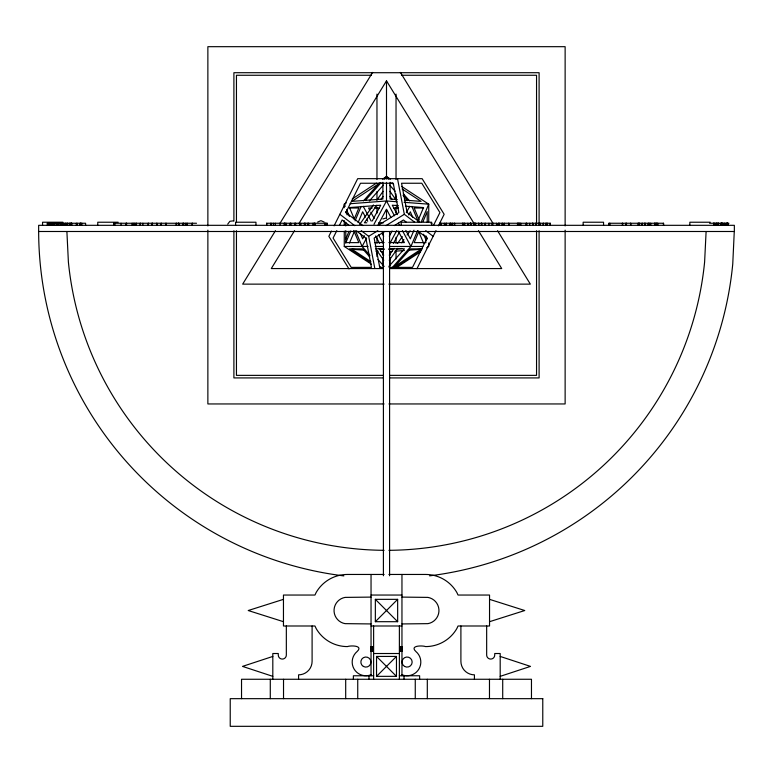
<?xml version="1.0" encoding="UTF-8"?>
<svg xmlns="http://www.w3.org/2000/svg" width="773" height="773" viewBox="0 0 773 773"><rect width="100%" height="100%" fill="white"/><g stroke="black" fill="none" stroke-linecap="round" stroke-linejoin="round"><path stroke-width="1.16" d="M734.273 231.494L732.756 263.96A347.85 347.85 0 0 1 429.595 575.846M706.107 231.494L704.609 262.008A319.645 319.645 0 0 1 388.916 550.318M227.726 224.112L229.89 221.3L233.407 220.836M345.782 239.021L349.048 231.262M354.179 219.078L358.846 208.005L349.348 208.005M345.666 243.118L350.826 230.876M355.049 220.865L361.146 206.401M349.483 243.06L354.478 231.204M358.112 222.576L362.653 211.802L365.474 217.049M413.98 230.209L410.347 238.838L405.835 230.422M417.613 221.58L423.517 207.57L405.506 206.207M392.017 267.864L410.917 246.461L417.488 230.876M421.237 221.977L428.735 204.178L401.583 186.399M418.821 231.552L414.154 242.625L426.029 242.625M423.015 221.58L427.218 211.609L427.218 222.344M331.462 231.079L328.844 236.325L348.981 268.907M334.091 225.842L357.677 178.669L422.135 178.669L444.156 214.305L438.388 225.842M336.815 230.615L333.086 238.074L351.203 267.381L371.446 267.381L365.851 238.074L356.372 230.827M339.482 225.291L342.149 219.967L348.787 225.04M433.518 225.339L439.914 212.556L421.797 183.249L401.554 183.249L407.149 212.556L419.478 221.977M416.947 268.724L436.001 230.615M364.344 235.678L362.653 238.838L360.382 233.446M372.248 220.962L380.712 205.203L349.483 207.57L354.478 219.426M369.958 255.38L362.083 246.461L366.624 237.997M374.006 224.247L386.5 200.97L386.5 182.351M378.103 224.856L386.5 209.222L390.974 217.561M389.302 236.2L392.095 230.982M389.911 243.311L396.723 230.615M406.376 212.633L409.787 206.285M393.418 243.331L399.622 231.765M408.656 214.952L410.347 211.802L412.618 217.184M275.468 230.683L242.664 284.135L384.104 284.135M279.884 223.494L372.625 72.401M294.581 230.625L271.284 268.569L383.485 268.569M298.987 223.436L386.5 80.856L474.013 223.436M359.716 224.344L373.446 204.922M376.886 200.062L383.07 191.318M376.838 205.203L364.412 222.779L366.798 222.779M380.973 199.347L383.05 196.419M389.263 255.187L394.095 248.355M397.544 243.476L402.375 236.635M389.244 260.279L397.68 248.355M401.612 242.799L403.893 239.572M407.1 235.031L410.105 230.779M363.436 200.883L379.137 183.104M365.233 200.603L380.983 182.766M384.133 179.201L386.5 176.524L390.52 179.162M369.368 200.932L383.389 185.066M388.838 266.443L404.414 248.809L388.887 248.809M393.863 267.526L410.347 248.858L422.319 248.858M375.349 621.695L397.651 599.346L375.349 599.346L375.349 621.695L397.651 621.695L397.651 599.346M376.538 676.346L396.462 656.432L396.462 676.346L376.538 676.346L376.538 656.432L396.462 656.432M317.664 222.035L320.921 220.682L324.177 222.035M344.265 207.695L344.265 204.178L346.275 202.855M352.304 198.912L376.441 183.104M382.48 179.162L386.5 176.524L388.867 179.201M379.901 183.066L351.918 201.376L382.896 199.028L382.896 182.293M394.095 266.917L421.082 249.254L407.97 250.249M394.307 267.98L421.507 250.181M396.559 267.526L420.696 251.727M426.725 247.775L428.735 246.461L428.735 242.935M378.654 225.049L398.858 212.556L393.264 183.249L360.498 183.249L345.85 212.556L362.924 225.6M374.828 268.511L368.682 236.325L377.842 230.663M385.988 225.629L404.318 214.305L397.515 178.669M384.239 231.832L374.142 238.074L379.736 267.381L383.244 267.381M394.346 225.581L403.438 219.967L406.289 222.141M371.04 674.723L370.586 674.935A13.711 13.711 0 0 1 357.078 651.552C363.793 645.397 350.604 645.358 347.396 646.586A36.06 36.06 0 0 1 316.157 628.555L314.969 625.995L283.459 625.995L283.459 595.046L314.969 595.046L316.157 592.485A36.06 36.06 0 0 1 347.396 574.455L384.123 574.455M382.819 218.933L386.5 217.947M272.811 656.432L242.509 666.394L272.811 676.346M500.189 676.346L530.491 666.394L500.189 656.432M283.459 599.346L248.23 610.525L283.459 621.695M489.541 621.695L524.741 610.525L489.541 599.346M350.13 203.734L386.5 200.97L397.061 201.772M388.848 249.476L393.544 249.128M397.061 248.858L401.757 248.5M392.481 251.418L390.104 251.602L390.104 255.187M394.868 251.235L404.395 250.52M371.436 75.261L236.451 75.261L236.451 222.305M401.564 75.261L536.549 75.261L536.549 223.503M372.171 208.053L368.586 208.053L369.707 210.14M374.557 208.053L379.33 208.053M393.67 208.053L398.443 208.053M423.652 208.005L414.154 208.005L419.285 220.189M62.942 222.228L42.554 222.228L42.554 225.32M118.163 222.228L97.765 222.228L97.765 225.32M710.242 222.228L689.845 222.228L689.845 225.32M378.741 222.779L383.514 222.779M47.24 223.252L85.6 223.252L85.6 225.32M196.506 223.252L113.834 223.252L113.834 225.32M300.658 223.252L300.658 225.32L300.581 223.252L327.298 223.252L327.298 225.32M451.886 223.252L451.886 225.32L451.809 223.252L485.173 223.252L485.173 225.32M709.566 223.252L728.929 223.252M38.65 231.494L734.35 231.494L734.35 225.32L38.65 225.32L38.65 231.494A347.85 347.85 0 0 0 343.859 575.904M374.557 242.577L384.113 242.577M388.887 242.577L404.414 242.577L398.259 231.108M344.265 231.185L344.265 246.461L368.035 246.461M375.185 246.461L383.524 246.461M389.476 246.461L422.802 246.461M375.755 248.809L384.113 248.809M389.099 267.381L412.502 267.381L427.15 238.074L417.671 230.827M389.515 268.569L501.716 268.569L478.419 230.625M388.896 284.135L530.336 284.135L497.532 230.683M383.485 375.369L236.451 375.369L236.451 230.741M389.515 375.369L536.549 375.369L536.549 230.741M383.485 377.92L233.9 377.92L233.9 230.741M389.515 377.92L539.1 377.92L539.1 230.741M384.084 403.95L207.869 403.95L207.869 230.141M388.916 403.95L565.131 403.95L565.131 230.141M388.877 574.455L425.604 574.455A36.06 36.06 0 0 1 456.843 592.485L458.031 595.046L489.541 595.046L489.541 625.995L458.031 625.995L456.843 628.555A36.06 36.06 0 0 1 425.604 646.586C422.406 645.397 409.197 645.368 415.922 651.552A13.711 13.711 0 0 1 402.414 674.935L401.96 674.723M371.04 595.046L401.96 595.046M371.04 597.104L345.077 597.394A13.325 13.325 0 0 0 345.077 623.647L371.04 623.937M401.96 597.104L427.923 597.394A13.325 13.325 0 0 1 427.923 623.647L401.96 623.937M371.04 625.995L401.96 625.995M371.04 646.586L373.427 646.586M399.573 646.586L401.96 646.586M371.04 646.643L373.427 646.73L371.04 646.837M399.573 646.643L401.96 646.73L399.573 646.837M371.04 646.972L373.427 646.972M399.573 646.972L401.96 646.972M371.04 647.136L373.427 647.136M399.573 647.136L401.96 647.136M371.04 647.32L373.427 647.32M399.573 647.32L401.96 647.32M371.04 647.523L373.427 647.523M399.573 647.523L401.96 647.523M371.04 647.745L373.427 647.745M399.573 647.745L401.96 647.745M371.04 647.977L373.427 647.977M399.573 647.977L401.96 647.977M371.04 648.731L373.427 648.731M399.573 648.731L401.96 648.731M371.04 649.533L373.427 649.533M399.573 649.533L401.96 649.533M371.04 649.784L373.427 649.784M399.573 649.784L401.96 649.784M371.04 650.035L373.427 650.035M399.573 650.035L401.96 650.035M371.04 650.277L373.427 650.277M399.573 650.277L401.96 650.277M371.04 650.508L373.427 650.508M399.573 650.508L401.96 650.508M371.04 650.721L373.427 650.721M399.573 650.721L401.96 650.721M371.04 650.914L373.427 650.914M399.573 650.914L401.96 650.914M371.04 651.098L373.427 651.098M399.573 651.098L401.96 651.098M373.62 653.514L399.38 653.514M373.659 675.766L353.377 675.766L353.377 679.264M399.341 675.766L419.623 675.766L419.623 679.264M397.245 199.569L390.104 199.028L390.104 182.293M404.395 200.11L421.082 201.376L402.095 188.95M404.095 202.304L428.735 204.178L428.735 221.793M398.298 205.657L392.288 205.203L397.37 214.662M379.456 249.128L384.152 249.476M365.03 250.249L351.918 249.254L370.905 261.68M375.755 251.061L378.132 251.235M380.519 251.418L382.896 251.602L382.896 255.187M430.938 223.194L431.972 223.793M370.634 262.704L349.483 248.858L362.653 248.858L369.716 256.858M344.265 246.461L371.417 264.231M404.318 214.305L414.55 222.122M425.701 230.644L433.141 236.325M339.859 214.305L354.739 225.668M361.242 230.644L368.682 236.325M376.538 656.432L396.462 676.346M375.349 599.346L397.651 621.695M403.284 193.772L409.564 200.883M392.017 182.766L393.592 184.554M403.042 195.26L407.767 200.603M389.611 185.066L395.071 191.24M377.929 259.39L384.162 266.443M379.408 266.076L380.983 267.864M389.93 191.318L396.114 200.062M389.95 196.419L392.027 199.347M396.163 205.203L398.23 208.13M378.905 248.355L383.737 255.187M376.2 249.602L383.756 260.279M400.375 72.401L493.116 223.494M386.5 200.97L394.452 215.783M398.424 223.184L399.564 225.301M402.404 230.586L410.917 246.461M370.827 212.217L374.19 218.479M382.026 233.069L383.698 236.2M363.213 206.285L371.166 221.097M378.548 234.847L383.089 243.311M366.605 219.155L367.735 221.252M375.63 235.968L379.582 243.331M425.817 235.697L427.218 239.021M411.854 206.401L418.425 221.977M423.585 234.219L426.396 240.896M418.522 231.204L423.517 243.06M344.265 204.178L345.202 206.401M346.604 209.734L349.415 216.411M355.512 230.876L362.083 246.461M345.782 211.609L347.183 214.933M353.715 230.441L358.846 242.625L345.782 242.625L345.782 230.673M66.893 231.494L68.391 262.008A319.645 319.645 0 0 0 384.084 550.318M727.944 223.252L727.924 225.32M727.654 223.252L727.654 225.32M727.412 223.252L727.412 225.32M727.306 223.252L727.306 225.32M727.064 223.252L727.093 225.32M726.862 225.32L726.746 223.252L726.562 225.32M726.514 223.252L726.514 225.32M725.151 223.252L725.151 225.32M724.61 223.252L724.61 225.32M723.972 223.252L723.972 225.32M722.871 223.252L722.871 225.32M722.523 223.252L722.523 225.32M722.166 223.252L722.166 225.32M721.827 223.252L721.818 225.32M721.663 223.252L721.663 225.32M721.402 223.252L721.344 225.32M721.006 223.252L721.006 225.32M720.803 223.252L720.803 225.32M718.61 223.252L718.61 225.32M718.272 223.252L718.272 225.32M718.127 223.252L718.127 225.32M717.788 223.252L717.788 225.32M717.083 223.252L717.083 225.32M716.745 223.252L716.745 225.32M716.629 223.252L716.629 225.32M716.02 223.252L716.02 225.32M715.015 223.252L715.015 225.32M714.677 223.252L714.677 225.32M714.03 223.252L714.03 225.32M713.692 223.252L713.692 225.32M713.585 223.252L713.585 225.32M663.601 225.32L663.601 223.252L608.863 223.252L608.863 225.32M663.456 223.252L663.456 225.32M657.804 223.252L657.813 225.32M657.514 223.252L657.514 225.32M656.528 223.252L656.528 225.32M656.229 223.252L656.229 225.32M655.89 223.252L655.89 225.32M654.973 223.252L655.04 225.32M654.895 223.252L654.895 225.32M654.702 223.252L654.702 225.32M650.769 223.252L650.769 225.32M649.958 223.252L649.958 225.32M649.165 223.252L649.165 225.32M648.373 223.252L648.373 225.32M648.17 223.252L648.17 225.32M645.117 223.252L645.117 225.32L644.924 223.252M644.846 223.252L644.846 225.32M642.305 223.252L642.305 225.32M642.034 223.252L642.034 225.32M639.522 223.252L639.493 225.32M639.261 223.252L639.261 225.32M638.865 223.252L638.865 225.32M638.595 223.252L638.595 225.32M638.015 223.252L638.015 225.32M630.797 223.252L630.816 225.32M630.565 223.252L630.565 225.32M626.468 223.252L626.468 225.32M626.227 223.252L626.227 225.32M625.744 223.252L625.744 225.32M622.613 223.252L622.652 225.32M622.4 223.252L622.4 225.32M609.945 223.252L609.945 225.32M609.105 223.252L609.105 225.32M603.549 225.32L603.549 222.228L583.151 222.228L583.151 225.32M565.131 225.919L565.131 46.68L207.869 46.68L207.869 225.919M550.357 225.32L550.357 223.252L503.725 223.252L503.725 225.32M550.192 223.252L550.192 225.32M547.139 223.252L547.139 225.32M546.984 223.252L546.984 225.32M546.82 223.252L546.82 225.32M545.68 223.252L545.68 225.32M543.4 223.252L543.4 225.32M543.235 223.252L543.235 225.32M540.095 223.252L540.095 225.32M539.931 223.252L539.931 225.32M539.332 223.252L539.332 225.32M539.177 223.252L539.177 225.32M539.1 223.503L539.1 72.71L233.9 72.71L233.9 221.097M536.018 223.252L535.911 225.32M535.766 223.252L535.766 225.32M532.848 223.252L532.848 225.32M532.8 223.252L532.703 225.32L532.645 223.252M531.466 698.666L531.466 679.264L241.534 679.264L241.534 698.666M529.756 223.252L529.611 225.32M526.713 223.252L526.78 225.32M526.471 223.252L526.471 225.32M526.036 223.252L526.036 225.32M520.847 223.252L520.847 225.32M520.084 223.252L520.084 225.32M519.417 223.252L519.417 225.32M518.828 223.252L518.828 225.32M518.219 223.252L518.219 225.32M517.929 223.252L517.929 225.32M517.504 223.252L517.504 225.32M508.914 223.252L508.914 225.32M508.547 223.252L508.673 225.32M504.392 223.252L504.392 225.32M503.841 223.252L503.841 225.32M502.798 225.32L502.798 223.252L497.889 223.252L497.889 225.32M502.711 679.264L502.711 698.666M502.498 223.252L502.498 225.32M502.102 223.252L502.102 225.32M500.189 679.264L500.189 653.514L494.73 653.514L494.73 655.05A4.029 4.029 0 0 1 490.7 659.079A4.029 4.029 0 0 1 486.661 655.05L486.661 625.995M499.242 223.252L499.319 225.32M498.933 223.252L498.933 225.32M498.189 223.252L498.189 225.32M496.653 225.32L496.653 223.252L485.367 223.252L485.463 225.32M496.537 223.252L496.537 225.32M492.845 223.252L492.739 225.32M491.995 223.252L491.995 225.32M489.473 679.264L489.473 698.666M488.894 223.252L489 225.32M485.067 223.252L485.067 225.32M481.734 223.252L481.734 225.32M481.608 223.252L481.608 225.32M481.337 223.252L481.434 225.32M478.729 223.252L478.729 225.32M478.622 223.252L478.632 225.32M475.617 223.252L475.617 225.32M475.289 223.252L475.202 225.32M474.429 679.264L474.429 674.839A13.527 13.527 0 0 1 460.901 661.311L460.901 625.995M474.264 223.252L474.264 225.32M474.178 223.252L474.178 225.32M470.854 223.252L470.854 225.32M470.709 223.252L470.709 225.32M470.525 223.252L470.525 225.32M470.448 223.252L470.448 225.32M467.858 225.32L467.82 223.252L467.742 225.32M464.718 223.252L464.718 225.32M464.302 223.252L464.389 225.32M463.211 223.252L463.211 225.32M462.901 223.252L462.901 225.32M462.544 223.252L462.544 225.32M454.688 223.252L454.688 225.32M454.273 223.252L454.35 225.32M452.418 223.252L452.418 225.32M450.997 225.32L450.997 223.252L439.827 223.252L439.827 225.32M450.698 223.252L450.698 225.32M450.35 223.252L450.35 225.32M450.002 223.252L449.925 225.32M446.253 223.252L446.253 225.32M446.185 223.252L446.185 225.32M444.417 223.252L444.417 225.32M440.997 223.252L440.997 225.32M440.852 223.252L440.852 225.32M440.552 223.252L440.552 225.32M440.137 223.252L440.137 225.32M431.682 225.32L431.682 222.228L401.197 222.228L401.197 225.32M427.305 679.264L427.305 698.666M415.265 679.264L415.265 698.666M404.018 675.766L404.018 679.264M401.96 574.455L401.96 675.766M399.38 625.995L399.38 679.264M396.037 94.093L396.037 179.529M396.037 193.965L396.037 199.985M396.037 207.203L396.037 213.222M396.037 237.292L396.037 243.302M396.037 250.52L396.037 258.945M390.104 257.573L390.104 265.941M389.592 231.494L389.592 575.759M386.5 81.039L386.5 178.853M386.5 209.618L386.5 218.034M383.408 231.494L383.408 575.759M382.896 257.573L382.896 265.941M376.963 94.093L376.963 179.529M376.963 191.559L376.963 199.985M376.963 207.203L376.963 213.222M376.963 237.292L376.963 243.302M376.963 250.52L376.963 256.539M373.62 625.995L373.62 679.264M371.04 574.455L371.04 675.766M368.982 675.766L368.982 679.264M357.735 679.264L357.735 698.666M345.782 222.324L345.782 225.929M345.695 679.264L345.695 698.666M344.265 220.614L344.265 225.32M327.008 223.252L327.008 225.32M325.984 223.252L325.984 225.32M325.578 223.252L325.578 225.32M324.873 223.252L324.873 225.32M315.075 223.252L315.075 225.32M314.708 223.252L314.708 225.32M314.273 223.252L314.273 225.32M313.944 223.252L313.944 225.32M312.988 223.252L312.91 225.32M312.099 625.995L312.099 661.311A13.527 13.527 0 0 1 298.571 674.839L298.571 679.264M308.678 223.252L308.678 225.32M308.321 223.252L308.234 225.32M307.499 223.252L307.499 225.32M305.229 223.252L305.229 225.32M304.862 223.252L304.939 225.32M304.407 223.252L304.407 225.32M299.673 225.32L299.75 223.252L266.579 223.252L266.579 225.32M295.644 223.252L295.644 225.32M295.044 223.252L295.044 225.32M294.957 223.252L294.957 225.32M290.948 223.252L290.948 225.32M290.3 223.252L290.3 225.32M290.204 223.252L290.204 225.32M286.339 625.995L286.339 655.05A4.029 4.029 0 0 1 282.3 659.079A4.029 4.029 0 0 1 278.27 655.05L278.27 653.514L272.811 653.514L272.811 679.264M285.952 223.252L285.952 225.32M285.855 223.252L285.855 225.32M284.715 223.252L284.715 225.32M284.619 223.252L284.619 225.32M284.203 223.252L284.203 225.32M283.527 679.264L283.527 698.666M280 223.252L280.106 225.32M275.343 223.252L275.343 225.32M273.487 223.252L273.487 225.32M271.023 223.252L271.023 225.32M270.908 223.252L270.908 225.32M270.289 679.264L270.289 698.666M266.695 223.252L266.695 225.32M255.96 225.32L255.96 222.228L235.591 222.228L235.591 225.32M192.371 223.252L192.371 225.32M192.168 223.252L192.168 225.32M187.153 223.252L187.153 225.32M186.94 223.252L186.94 225.32M185.317 223.252L185.317 225.32M183.433 223.252L183.433 225.32M183.22 223.252L183.22 225.32M182.93 223.252L182.93 225.32M178.843 223.252L178.843 225.32M178.631 223.252L178.631 225.32M178.534 223.252L178.534 225.32M176.524 223.252L176.524 225.32M176.128 223.252L176.138 225.32M166.118 223.252L166.118 225.32M165.886 223.252L165.886 225.32M161.296 223.252L161.296 225.32M161.064 223.252L161.064 225.32M156.987 223.252L156.987 225.32M156.745 223.252L156.745 225.32M152.397 223.252L152.397 225.32M152.155 223.252L152.155 225.32M152.01 223.252L152.01 225.32M148.387 223.252L148.348 225.32M148.145 223.252L148.145 225.32M142.879 223.252L142.879 225.32M140.415 223.252L140.415 225.32M140.164 223.252L140.164 225.32M136.425 223.252L136.425 225.32M136.164 223.252L136.164 225.32M134.966 223.252L134.966 225.32M134.067 223.252L134.067 225.32M133.101 223.252L133.101 225.32M132.057 223.252L132.057 225.32M126.53 223.252L126.53 225.32M126.212 223.252L126.289 225.32M126.134 223.252L126.134 225.32M121.042 223.252L121.042 225.32M114.868 223.252L114.868 225.32M114.008 223.252L114.008 225.32M81.88 223.252L81.754 225.32M81.233 223.252L81.233 225.32M80.624 223.252L80.624 225.32M80.373 223.252L80.373 225.32M80.044 223.252L80.044 225.32M77.174 223.252L77.174 225.32M76.334 223.252L76.334 225.32M71.773 223.252L71.773 225.32M71.445 223.252L71.531 225.32M71.29 223.252L71.29 225.32M71.029 223.252L71.077 225.32M70.662 223.252L70.662 225.32M69.937 223.252L69.937 225.32M69.27 223.252L69.27 225.32M67.415 223.252L67.415 225.32M67.096 223.252L67.096 225.32M66.961 223.252L66.961 225.32M65.463 223.252L65.425 225.32M65.087 223.252L65.087 225.32M63.55 223.252L63.55 225.32M62.565 223.252L62.507 225.32M62.178 223.252L62.178 225.32M61.164 223.252L61.164 225.32M60.825 223.252L60.825 225.32M60.738 223.252L60.738 225.32M60.4 223.252L60.4 225.32M58.835 223.252L58.835 225.32M58.429 223.252L58.429 225.32M58.333 223.252L58.333 225.32M57.994 223.252L57.994 225.32M57.279 223.252L57.376 225.32M56.941 223.252L56.941 225.32M56.7 223.252L56.7 225.32M56.091 223.252L56.091 225.32M54.439 223.252L54.439 225.32M52.767 223.252L52.767 225.32M52.661 223.252L52.661 225.32M52.313 223.252L52.313 225.32M51.269 223.252L51.269 225.32M51.134 223.252L51.134 225.32M50.979 223.252L50.979 225.32M50.574 223.252L50.632 225.32M50.303 223.252L50.303 225.32M50.013 223.252L49.955 225.32M49.743 223.252L49.743 225.32M49.617 223.252L49.617 225.32M49.279 223.252L49.279 225.32M48.999 223.252L48.999 225.32M48.651 223.252L48.651 225.32M47.491 223.252L47.491 225.32M47.385 223.252L47.385 225.32M542.772 698.666L230.228 698.666L230.228 726.32L542.772 726.32L542.772 698.666M363.368 666.432A5.053 5.053 0 0 0 370.943 662.055A5.053 5.053 0 0 0 363.368 657.688A5.053 5.053 0 0 0 363.368 666.432M404.579 666.432A5.053 5.053 0 0 0 412.154 662.055A5.053 5.053 0 0 0 404.579 657.688A5.053 5.053 0 0 0 404.579 666.432"/></g></svg>
